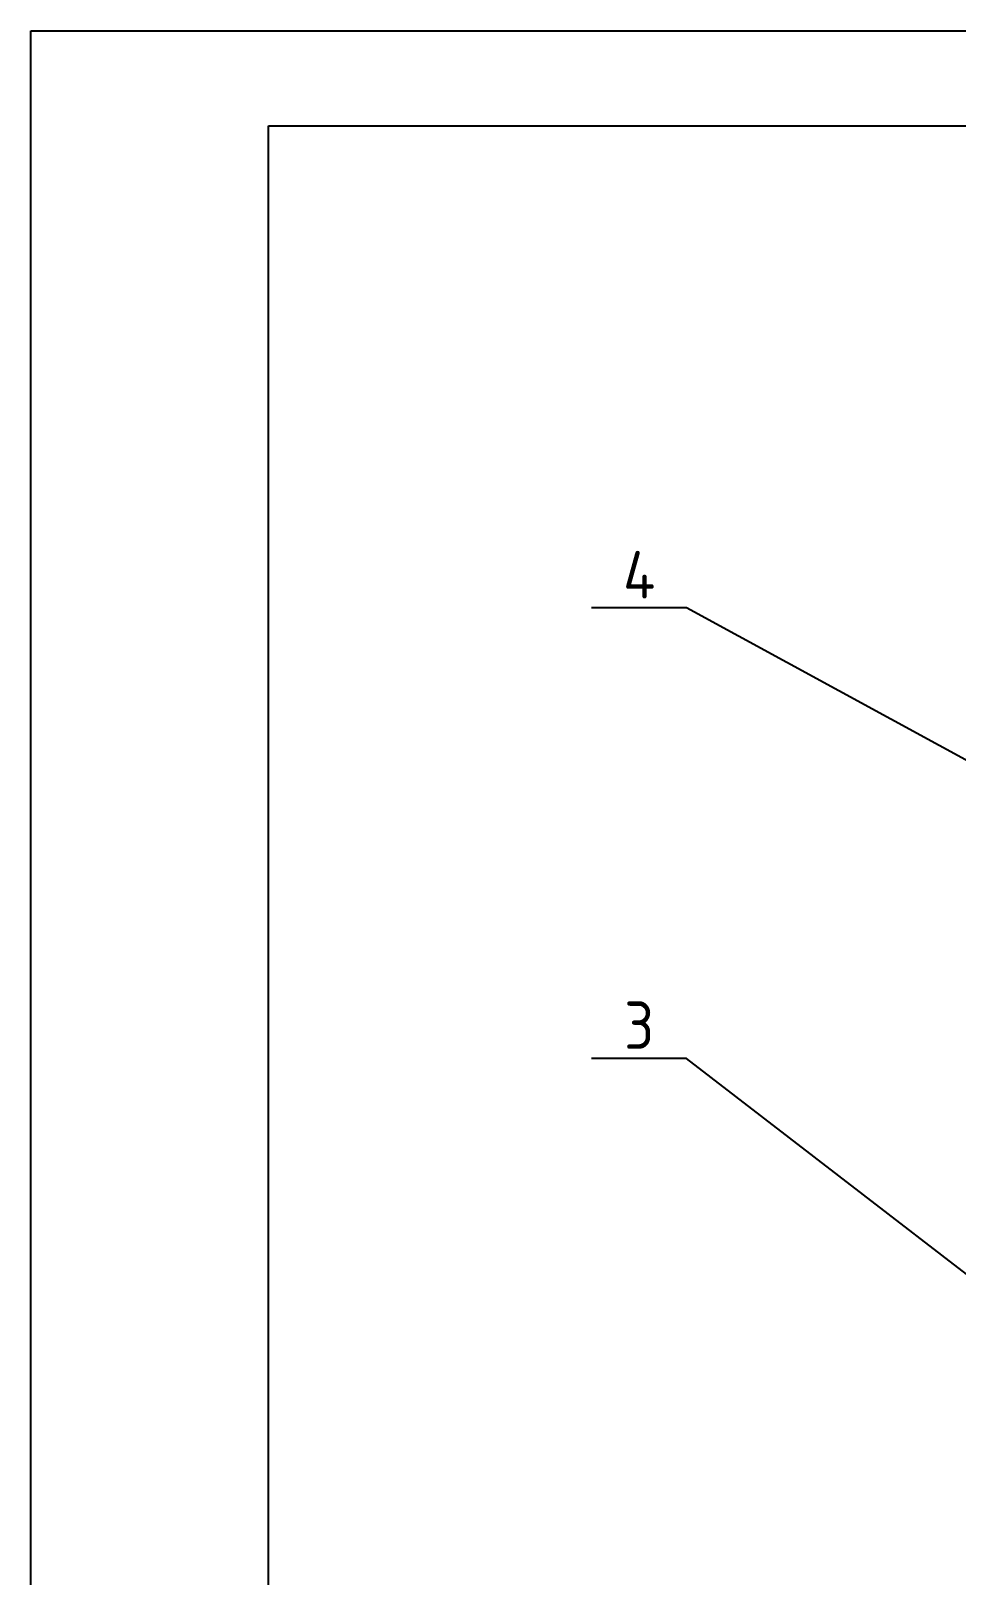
# Model space of a CAD drawing. Header units: millimetres. Extents: x 39049 to 47459, y -4270 to 1670.
# Drawn here: x 39049 to 40022, y 45 to 1670 of the extents above; entities that cross this region are included whole.
import ezdxf
from ezdxf.enums import TextEntityAlignment as Align

# ---------------------------------------------------------------- set-up
doc = ezdxf.new("R2010")
doc.units = ezdxf.units.MM
doc.layers.add('item', color=7, linetype='Continuous')
doc.styles.get("Standard").update_dxf_attribs({"font": 'isocp.shx', "width": 0.707, "bigfont": 'hztxt.shx'})

msp = doc.modelspace()

# ---------------------------------------------------------------- linework, layer by layer
for p, q in [((39049.4533, 1669.7429), (47459.4533, 1669.7429)), ((39049.4533, -4270.2571), (39049.4533, 1669.7429)), ((39299.4533, 1569.7429), (47359.4533, 1569.7429)), ((39299.4533, -4170.2571), (39299.4533, 1569.7429))]:
    msp.add_line(p, q)
at = {"layer": 'item', "color": 1, "linetype": 'Continuous', "ltscale": 10}
for p, q in [((39739.1145, 1062.5127), (39639.1145, 1062.5127)), ((40603.7984, 590.313), (39739.1145, 1062.5127)), ((39739.1145, 588.477), (39639.1145, 588.477)), ((40198.043, 234.2038), (39739.1145, 588.477))]:
    msp.add_line(p, q, dxfattribs=at)

# ---------------------------------------------------------------- texts
at = {"layer": 'item', "color": 7, "ltscale": 10}
for s, p in [('4', (39689.1145, 1097.5127)), ('3', (39689.1145, 623.477))]:
    msp.add_text(s, height=50, dxfattribs=at).set_placement(p, align=Align.MIDDLE)

doc.saveas('drawing.dxf')
